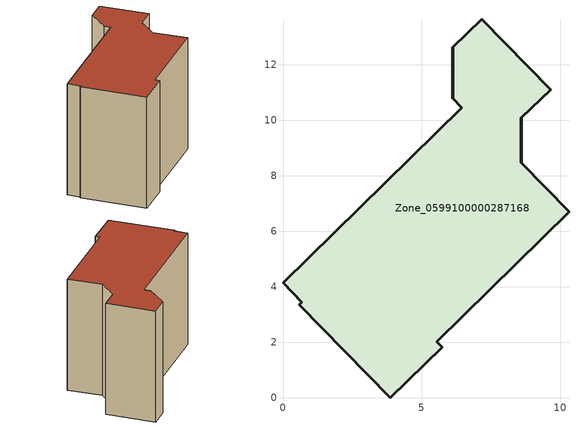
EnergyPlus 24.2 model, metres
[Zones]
Zone_0599100000287168
 floor ground (C_G): 8.59,10.09 8.58,8.48 10.31,6.7 5.54,2.02 5.74,1.82 3.86,0 0.59,3.36 0.68,3.45 0,4.15 6.44,10.45 6.11,10.8 6.12,12.63 7.17,13.65 9.65,11.1 z0
 wall outside (C_F): 8.58,8.48 8.59,10.09 9.65,11.1 7.17,13.65 6.12,12.63 6.11,10.8 6.44,10.45 0,4.15 0.68,3.45 0.59,3.36 3.86,0 5.74,1.82 5.54,2.02 10.31,6.7 8.58,8.48 z0:8.29
 roof outside (C_R): 7.17,13.65 6.12,12.63 6.11,10.8 6.44,10.45 0,4.15 0.68,3.45 0.59,3.36 3.86,0 5.74,1.82 5.54,2.02 10.31,6.7 8.58,8.48 8.59,10.09 9.65,11.1 z8.29
[BUILDING]
Pand.0599100000287168: North Axis=0; Terrain=City; Loads Convergence Tolerance Value=0.04; Temperature Convergence Tolerance Value=0.4; Solar Distribution=FullExterior; Maximum Number of Warmup Days=25; Minimum Number of Warmup Days=1
[Site:Location]
Rotterdam.The.Hague.AP_ZH_NLD Design_Conditions: Latitude=51.96; Longitude=4.45; Time Zone=1; Elevation=-4.5
[SITE:GROUNDTEMPERATURE:BUILDINGSURFACE]
18, 18, 18, 18, 18, 18, 18, 18, 18, 18, 18, 18
[MATERIAL] Thermal Absorptance=0.9; Solar Absorptance=0.7; Visible Absorptance=0.7
Name | Roughness | Thickness | Conductivity | Density | Specific Heat
G.TI.1975-1991 | MediumSmooth | 0.15 | 0.288461 | 540 | 1210
F.TI.1975-1991 | Rough | 0.3 | 0.230769 | 1920 | 840
R.TI.1975-1991 | MediumRough | 0.2 | 0.153846 | 1500 | 1000
[CONSTRUCTION]
C_G: G.TI.1975-1991
C_F: F.TI.1975-1991
C_R: R.TI.1975-1991
[ZONE]
Zone_0599100000287168: Type=1; Multiplier=1; Ceiling Height=Autocalculate; Volume=Autocalculate; Floor Area=autocalculate; Part of Total Floor Area=Yes
[ZONEINFILTRATION:DESIGNFLOWRATE]
Infil_Zone_0599100000287168: Zone or ZoneList or Space or SpaceList=Zone_0599100000287168; Schedule=AlwaysOn; Design Flow Rate Calculation Method=Flow/Area; Flow Rate per Floor Area=0.003; Constant Term Coefficient=1; Temperature Term Coefficient=0; Velocity Term Coefficient=0; Velocity Squared Term Coefficient=0
[HVACTEMPLATE:ZONE:IDEALLOADSAIRSYSTEM]
Zone_0599100000287168: Maximum Heating Supply Air Temperature=50; Minimum Cooling Supply Air Temperature=13; Maximum Heating Supply Air Humidity Ratio=0.0156; Minimum Cooling Supply Air Humidity Ratio=0.0077; Heating Limit=NoLimit; Cooling Limit=NoLimit; Dehumidification Control Type=ConstantSensibleHeatRatio; Cooling Sensible Heat Ratio=0.7; Dehumidification Setpoint=60; Humidification Control Type=None; Humidification Setpoint=30; Outdoor Air Method=None; Outdoor Air Flow Rate per Person=0.00944; Outdoor Air Flow Rate per Zone Floor Area=0; Outdoor Air Flow Rate per Zone=0; Demand Controlled Ventilation Type=None; Outdoor Air Economizer Type=NoEconomizer; Heat Recovery Type=None; Sensible Heat Recovery Effectiveness=0.7; Latent Heat Recovery Effectiveness=0.65
[ZONECONTROL:THERMOSTAT]
ThermostatControl_Zone_0599100000287168: Zone or ZoneList=Zone_0599100000287168; Control Type Schedule=DualSetpointControlType; Control 1=Thermostat_Zone_0599100000287168; Temperature Difference Between Cutout And Setpoint=0
[THERMOSTATSETPOINT:DUALSETPOINT]
Thermostat_Zone_0599100000287168: Heating Setpoint Temperature Schedule=HeatingSetpoint_Zone_0599100000287168; Cooling Setpoint Temperature Schedule=CoolingSetpoint_Zone_0599100000287168
[SCHEDULE:COMPACT]
HeatingSetpoint_Zone_0599100000287168: Through: 12/31, For: AllDays, Until: 24:00, 21
CoolingSetpoint_Zone_0599100000287168: Through: 12/31, For: AllDays, Until: 24:00, 24
DualSetpointControlType: Through: 12/31, For: AllDays, Until: 24:00, 4
AlwaysOn: Through: 12/31, For: AllDays, Until: 24:00, 1
